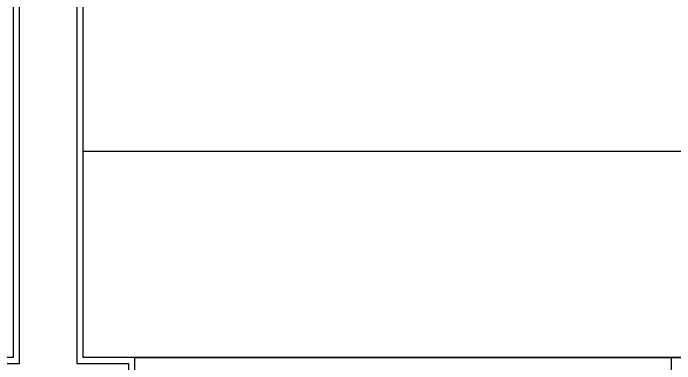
# Model space of a CAD drawing. Header units: millimetres. Extents: x 188.6 to 263.2, y 40.1 to 120.1.
# Drawn here: x 231.904 to 233.506, y 49.987 to 50.835 of the extents above; entities that cross this region are included whole.
import ezdxf

# ---------------------------------------------------------------- set-up
doc = ezdxf.new("R2010")
doc.units = ezdxf.units.MM
doc.layers.add('ARQ', color=8, linetype='Continuous')
doc.layers.add('INC-HID-TEXTO', color=7, linetype='Continuous')
doc.styles.add('60-100', font='romans.shx', dxfattribs={"height": 0.16})
doc.dimstyles.new('SETAS75', dxfattribs={"dimtxt": 0.16, "dimasz": 0.15, "dimexe": 0.15, "dimexo": 0, "dimgap": 0.1, "dimtad": 1, "dimzin": 10, "dimdsep": 46, "dimtxsty": '60-100', "dimblk1": 'OPEN', "dimblk2": 'OPEN', "dimsah": 1, "dimcen": 0, "dimclrd": 244, "dimclre": 244, "dimclrt": 7, "dimadec": 0, "dimazin": 0, "dimtfac": 1, "dimtix": 1, "dimtmove": 2, "dimatfit": 3, "dimldrblk": 'OPEN', "dimfxl": 0.15, "dimtolj": 1, "dimtzin": 6, "dimarcsym": 0})

# ---------------------------------------------------------------- blocks, each defined once
blk = doc.blocks.new('arq-3pav')
at = {"layer": 'ARQ'}
for p, q in [((27.1903, 9.7449), (28.4903, 9.7449)), ((28.4903, 9.5749), (28.4903, 9.7449)), ((28.4903, 9.7449), (30.6754, 9.7449))]:
    blk.add_line(p, q, dxfattribs=at)
for points in [[(25.8753, 9.575), (25.8753, 9.5749), (26.1983, 9.5749), (26.1983, 9.7449), (25.9953, 9.7449), (25.9953, 11.625), (26.8953, 11.625), (26.8953, 10.495), (26.8953, 10.495), (26.8953, 10.375), (26.8953, 10.375), (26.8953, 9.7449), (26.8283, 9.7449), (26.8283, 9.5749), (27.1903, 9.5749), (27.1903, 9.7449), (27.0653, 9.7449), (27.0653, 11.795), (25.7753, 11.795)], [(25.8774, 9.5899), (26.1833, 9.5899), (26.1833, 9.7299), (25.9803, 9.7299), (25.9803, 11.64), (26.9103, 11.64), (26.9103, 10.48), (26.9103, 10.48), (26.9103, 10.39), (26.9103, 10.39), (26.9103, 9.7299), (26.8433, 9.7299), (26.8433, 9.5899), (27.1753, 9.5899), (27.1753, 9.7299), (27.0503, 9.7299), (27.0503, 11.78), (25.7903, 11.78)]]:
    blk.add_lwpolyline(points, dxfattribs=at)
blk.add_lwpolyline([(27.0653, 10.2449), (30.6754, 10.2449), (30.6754, 9.7449), (27.0653, 9.7449)], close=True, dxfattribs=at)
blk = doc.blocks.new('_OPEN')
at = {"color": 0, "linetype": 'ByBlock'}
for p, q in [((-1, 0.167), (0, 0)), ((0, 0), (-1, -0.167)), ((0, 0), (-1, 0))]:
    blk.add_line(p, q, dxfattribs=at)

msp = doc.modelspace()

# ---------------------------------------------------------------- block references
msp.add_blockref('arq-3pav', (205.0084, 40.2568))

# ---------------------------------------------------------------- next in the draw order: leaders
at = {"layer": 'INC-HID-TEXTO'}
msp.add_leader([(228.9015, 48.5969), (230.506, 53.175), (233.1248, 53.175)], dimstyle='SETAS75', dxfattribs=at)

doc.saveas('drawing.dxf')
